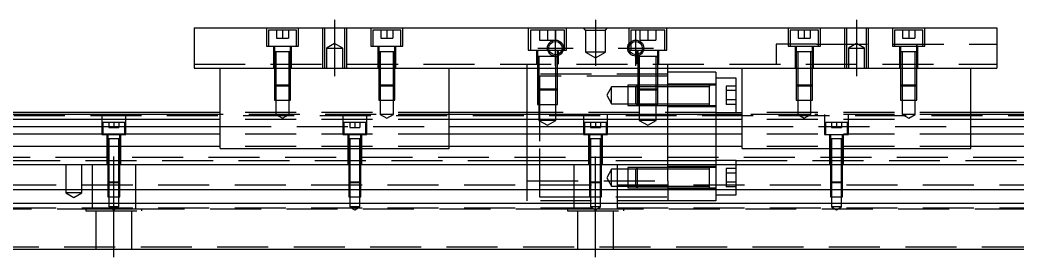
# Model space of a CAD drawing. Extents: x -12 to 911, y -280 to 102.
# Drawn here: x 236.6 to 485, y -235.7 to -176.7 of the extents above; entities that cross this region are included whole.
import ezdxf

# ---------------------------------------------------------------- set-up
doc = ezdxf.new("R2010")
doc.units = 0
doc.linetypes.add('CENTER', pattern=[50.8, 31.75, -6.35, 6.35, -6.35])
doc.linetypes.add('DASHED', pattern=[19.05, 12.7, -6.35])
doc.layers.get('0').update_dxf_attribs({"linetype": 'CONTINUOUS'})
doc.layers.add('CENTER', color=1, linetype='CENTER')

msp = doc.modelspace()

# ---------------------------------------------------------------- linework, layer by layer
at = {"color": 7, "linetype": 'CONTINUOUS'}
for p, q in [((280, -178.73), (280, -188.73)), ((280, -178.73), (480, -178.73)), ((480, -178.73), (480, -188.73)), ((280, -188.73), (480, -188.73)), ((286.5, -208.73), (286.5, -188.73)), ((343.5, -208.73), (343.5, -188.73)), ((363, -200.23), (363, -188.73)), ((398, -200.23), (398, -188.73)), ((416.5, -208.73), (416.5, -188.73)), ((473.5, -208.73), (473.5, -188.73)), ((410, -189.73), (398, -189.73)), ((410, -189.73), (410, -200.23)), ((415, -191.23), (410, -191.23)), ((415, -199.73), (415, -191.23)), ((286.5, -200.23), (0, -200.23)), ((286.5, -199.73), (60.5, -199.73)), ((363, -199.73), (343.5, -199.73)), ((416.5, -200.23), (343.5, -200.23)), ((410, -199.73), (416.5, -199.73)), ((705, -199.73), (473.5, -199.73)), ((760, -200.23), (473.5, -200.23)), ((286.5, -201.482272), (0, -201.482272)), ((0, -203.25668), (286.5, -203.25668)), ((416.5, -201.482272), (343.5, -201.482272)), ((343.5, -203.25668), (416.5, -203.25668)), ((760, -201.482272), (473.5, -201.482272)), ((473.5, -203.25668), (760, -203.25668)), ((286.5, -205.153076), (0, -205.153076)), ((416.5, -205.153076), (343.5, -205.153076)), ((760, -205.153076), (473.5, -205.153076)), ((286.5, -208.207372), (0, -208.207372)), ((416.5, -208.207372), (343.5, -208.207372)), ((760, -208.207372), (473.5, -208.207372)), ((286.5, -208.73), (343.5, -208.73)), ((416.5, -208.73), (473.5, -208.73)), ((0, -212.73), (760, -212.73)), ((760, -219.03), (0, -219.03)), ((760, -222.43), (0, -222.43)), ((0, -233.73), (760, -233.73))]:
    msp.add_line(p, q, dxfattribs=at)
at = {"color": 3, "linetype": 'DASHED'}
for p, q in [((298, -178.73), (298, -183.23)), ((306, -183.23), (306, -178.73)), ((312.000006, -178.73), (312.000006, -188.73)), ((312.5, -178.73), (312.5, -188.73)), ((317.5, -188.73), (317.5, -178.73)), ((317.999994, -188.73), (317.999994, -178.73)), ((324, -178.73), (324, -183.23)), ((332, -183.23), (332, -178.73)), ((363.25, -178.73), (363.25, -184.23)), ((372.75, -184.23), (372.75, -178.73)), ((377.5, -179.23), (377, -178.73)), ((382.5, -179.23), (383, -178.73)), ((388.25, -178.73), (388.25, -184.23)), ((397.75, -184.23), (397.75, -178.73)), ((428, -178.73), (428, -183.23)), ((436, -183.23), (436, -178.73)), ((442.000006, -178.73), (442.000006, -188.73)), ((442.5, -178.73), (442.5, -188.73)), ((447.5, -188.73), (447.5, -178.73)), ((447.999994, -188.73), (447.999994, -178.73)), ((454, -178.73), (454, -183.23)), ((462, -183.23), (462, -178.73)), ((305.5, -179.23), (298.5, -179.23)), ((298.5, -179.23), (298.5, -183.23)), ((300.5, -179.23), (300.5, -181.23)), ((300.5, -181.23), (302, -181.23)), ((302, -179.23), (302, -181.23)), ((302, -181.23), (303.5, -181.23)), ((303.5, -179.23), (303.5, -181.23)), ((305.5, -183.23), (305.5, -179.23)), ((331.5, -179.23), (324.5, -179.23)), ((324.5, -179.23), (324.5, -183.23)), ((326.5, -179.23), (326.5, -181.23)), ((326.5, -181.23), (328, -181.23)), ((328, -179.23), (328, -181.23)), ((328, -181.23), (329.5, -181.23)), ((329.5, -179.23), (329.5, -181.23)), ((331.5, -183.23), (331.5, -179.23)), ((372.25, -179.23), (363.75, -179.23)), ((363.75, -179.23), (363.75, -184.23)), ((366, -179.23), (366, -181.73)), ((368, -179.23), (368, -181.73)), ((370, -179.23), (370, -181.73)), ((372.25, -184.23), (372.25, -179.23)), ((377.5, -179.23), (377.5, -184.73)), ((377.5, -179.23), (382.5, -179.23)), ((382.5, -184.73), (382.5, -179.23)), ((397.25, -179.23), (388.75, -179.23)), ((388.75, -179.23), (388.75, -182.16875)), ((391, -179.23), (391, -181.73)), ((393, -179.23), (393, -181.73)), ((395, -179.23), (395, -181.73)), ((397.25, -184.23), (397.25, -179.23)), ((435.5, -179.23), (428.5, -179.23)), ((428.5, -179.23), (428.5, -183.23)), ((430.5, -179.23), (430.5, -181.23)), ((430.5, -181.23), (432, -181.23)), ((432, -179.23), (432, -181.23)), ((432, -181.23), (433.5, -181.23)), ((433.5, -179.23), (433.5, -181.23)), ((435.5, -183.23), (435.5, -179.23)), ((461.5, -179.23), (454.5, -179.23)), ((454.5, -179.23), (454.5, -183.23)), ((456.5, -179.23), (456.5, -181.23)), ((456.5, -181.23), (458, -181.23)), ((458, -179.23), (458, -181.23)), ((458, -181.23), (459.5, -181.23)), ((459.5, -179.23), (459.5, -181.23)), ((461.5, -183.23), (461.5, -179.23)), ((298, -183.23), (306, -183.23)), ((299.75, -183.23), (299.75, -188.73)), ((300, -183.23), (300, -184.63)), ((304, -184.63), (304, -183.23)), ((304.25, -188.73), (304.25, -183.23)), ((315, -182.5753), (313, -183.73)), ((313, -183.73), (315, -183.73)), ((313, -183.73), (313, -188.73)), ((317, -183.73), (315, -182.5753)), ((315, -183.73), (317, -183.73)), ((317, -188.73), (317, -183.73)), ((324, -183.23), (332, -183.23)), ((325.75, -183.23), (325.75, -188.73)), ((326, -183.23), (326, -184.63)), ((330, -184.63), (330, -183.23)), ((330.25, -188.73), (330.25, -183.23)), ((366, -181.73), (368, -181.73)), ((368, -181.73), (370, -181.73)), ((388.75, -182.16875), (388.75, -182.652968)), ((388.75, -182.652968), (388.75, -184.23)), ((391, -181.73), (393, -181.73)), ((393, -181.73), (395, -181.73)), ((435, -182.73), (425, -182.73)), ((425, -182.73), (425, -187.73)), ((428, -183.23), (436, -183.23)), ((429.75, -183.23), (429.75, -188.73)), ((430, -183.23), (430, -184.63)), ((434, -184.63), (434, -183.23)), ((434.25, -188.73), (434.25, -183.23)), ((435, -182.73), (480, -182.73)), ((445, -182.5753), (443, -183.73)), ((443, -183.73), (445, -183.73)), ((443, -183.73), (443, -188.73)), ((447, -183.73), (445, -182.5753)), ((445, -183.73), (447, -183.73)), ((447, -188.73), (447, -183.73)), ((454, -183.23), (462, -183.23)), ((455.75, -183.23), (455.75, -188.73)), ((456, -183.23), (456, -184.63)), ((460, -183.23), (460, -182.73)), ((460, -182.73), (460, -183.23)), ((460, -184.63), (460, -183.23)), ((460.25, -188.73), (460.25, -183.23)), ((300, -184.625), (300, -184.63)), ((300, -184.63), (300.216462, -184.63)), ((300.216708, -184.63), (300, -184.63)), ((300, -184.63), (300, -188.72998)), ((300, -184.63), (300, -184.635)), ((303.783332, -184.63), (300.216708, -184.63)), ((300.35, -184.63), (300.35, -188.72998)), ((303.65, -188.72998), (303.65, -184.63)), ((304, -184.63), (303.783332, -184.63)), ((303.783538, -184.63), (304, -184.63)), ((304, -184.63), (304, -184.625)), ((304, -188.72998), (304, -184.63)), ((304, -184.635), (304, -184.63)), ((326, -184.625), (326, -184.63)), ((326.216708, -184.63), (326, -184.63)), ((326, -184.63), (326, -188.72998)), ((326, -184.63), (326, -184.635)), ((329.783332, -184.63), (326.216708, -184.63)), ((326.35, -184.63), (326.35, -188.72998)), ((329.65, -188.72998), (329.65, -184.63)), ((330, -184.63), (329.783332, -184.63)), ((330, -184.63), (330, -184.625)), ((330, -188.72998), (330, -184.63)), ((330, -184.635), (330, -184.63)), ((363.25, -184.23), (372.75, -184.23)), ((365.25, -184.23), (365.25, -187.73)), ((365.5, -184.23), (365.5, -185.83)), ((365.5, -185.825), (365.5, -185.83)), ((365.5, -185.83), (365.757448, -185.83)), ((365.757468, -185.83), (365.5, -185.83)), ((365.5, -185.83), (365.5, -185.835)), ((365.5, -185.83), (365.5, -187.72998)), ((370.013852, -185.83), (365.757468, -185.83)), ((365.9, -185.83), (365.9, -187.72998)), ((370.242552, -185.83), (370.013852, -185.83)), ((370.1, -187.72998), (370.1, -185.83)), ((370.5, -185.83), (370.242552, -185.83)), ((370.242602, -185.83), (370.5, -185.83)), ((370.5, -185.302418), (370.5, -184.23)), ((370.5, -185.666492), (370.5, -185.302418)), ((370.5, -185.83), (370.5, -185.666492)), ((370.5, -185.83), (370.5, -185.825)), ((370.5, -185.835), (370.5, -185.83)), ((370.5, -187.72998), (370.5, -185.83)), ((370.75, -187.73), (370.75, -184.23)), ((382.5, -184.73), (377.5, -184.73)), ((377.5, -184.73), (380, -186.173376)), ((380, -186.173376), (382.5, -184.73)), ((388.25, -184.23), (397.75, -184.23)), ((390.25, -184.23), (390.25, -187.73)), ((390.5, -184.23), (390.5, -185.302418)), ((390.5, -185.302418), (390.5, -185.666492)), ((390.5, -185.666492), (390.5, -185.83)), ((390.5, -185.825), (390.5, -185.83)), ((390.5, -185.83), (390.757448, -185.83)), ((390.757468, -185.83), (390.5, -185.83)), ((390.5, -185.83), (390.5, -185.835)), ((390.5, -185.83), (390.5, -187.72998)), ((395.242552, -185.83), (390.757468, -185.83)), ((390.9, -185.83), (390.9, -187.72998)), ((395.1, -187.72998), (395.1, -185.83)), ((395.5, -185.83), (395.242552, -185.83)), ((395.242602, -185.83), (395.5, -185.83)), ((395.5, -185.83), (395.5, -184.23)), ((395.5, -185.83), (395.5, -185.825)), ((395.5, -185.835), (395.5, -185.83)), ((395.5, -187.72998), (395.5, -185.83)), ((395.75, -187.73), (395.75, -184.23)), ((430, -184.625), (430, -184.63)), ((430.216708, -184.63), (430, -184.63)), ((430, -184.63), (430, -188.72998)), ((430, -184.63), (430, -184.635)), ((433.783332, -184.63), (430.216708, -184.63)), ((430.35, -184.63), (430.35, -188.72998)), ((433.65, -188.72998), (433.65, -184.63)), ((434, -184.63), (433.783332, -184.63)), ((434, -184.63), (434, -184.625)), ((434, -188.72998), (434, -184.63)), ((434, -184.635), (434, -184.63)), ((456, -184.625), (456, -184.63)), ((460, -184.63), (456, -184.63)), ((456, -184.63), (456, -184.635)), ((456, -184.63), (456, -188.72998)), ((456.35, -184.63), (456.35, -188.72998)), ((459.65, -188.72998), (459.65, -184.63)), ((460, -188.72998), (460, -184.63)), ((280, -187.73), (480, -187.73)), ((300, -188.73), (300, -192.88)), ((300.000006, -188.73), (300.000006, -192.880006)), ((300.35, -188.73), (300.35, -193.23)), ((303.65, -193.23), (303.65, -188.73)), ((303.999994, -192.880006), (303.999994, -188.73)), ((304, -192.88), (304, -188.73)), ((326, -188.73), (326, -192.88)), ((326.000006, -188.73), (326.000006, -192.880006)), ((326.35, -188.73), (326.35, -193.23)), ((329.65, -193.23), (329.65, -188.73)), ((329.999994, -192.880006), (329.999994, -188.73)), ((330, -192.88), (330, -188.73)), ((363, -188.73), (363, -187.73)), ((365.5, -187.73), (365.5, -188.73)), ((365.5, -188.73), (365.5, -193.83)), ((365.500006, -187.73), (365.500006, -188.73)), ((365.500006, -188.73), (365.500006, -193.830006)), ((365.9, -187.73), (365.9, -188.73)), ((365.9, -188.73), (365.9, -194.23)), ((370.1, -188.73), (370.1, -187.73)), ((370.1, -194.23), (370.1, -188.73)), ((370.499994, -188.73), (370.499994, -187.73)), ((370.499994, -193.830006), (370.499994, -188.73)), ((370.5, -188.73), (370.5, -187.73)), ((370.5, -193.83), (370.5, -188.73)), ((390.5, -187.73), (390.5, -188.73)), ((390.5, -188.73), (390.5, -193.83)), ((390.500006, -187.73), (390.500006, -188.73)), ((390.500006, -188.73), (390.500006, -193.830006)), ((390.9, -187.73), (390.9, -188.73)), ((390.9, -188.73), (390.9, -194.23)), ((395.1, -188.73), (395.1, -187.73)), ((395.1, -194.23), (395.1, -188.73)), ((395.499994, -188.73), (395.499994, -187.73)), ((395.499994, -193.830006), (395.499994, -188.73)), ((395.5, -188.73), (395.5, -187.73)), ((395.5, -193.83), (395.5, -188.73)), ((398, -188.73), (398, -187.73)), ((430, -188.73), (430, -192.88)), ((430.000006, -188.73), (430.000006, -192.880006)), ((430.35, -188.73), (430.35, -193.23)), ((433.65, -193.23), (433.65, -188.73)), ((433.999994, -192.880006), (433.999994, -188.73)), ((434, -192.88), (434, -188.73)), ((456, -188.73), (456, -192.88)), ((456.000006, -188.73), (456.000006, -192.880006)), ((456.35, -188.73), (456.35, -193.23)), ((459.65, -193.23), (459.65, -188.73)), ((459.999994, -192.880006), (459.999994, -188.73)), ((460, -192.88), (460, -188.73)), ((398, -190.23), (363, -190.23)), ((366, -190.73), (366, -194.23)), ((368.5, -190.73), (366, -190.73)), ((370.1, -190.73), (368.5, -190.73)), ((370.5, -190.73), (370.1, -190.73)), ((390.5, -190.73), (370.5, -190.73)), ((390.9, -190.73), (390.5, -190.73)), ((391.5, -190.73), (390.9, -190.73)), ((395.1, -190.73), (391.5, -190.73)), ((395.5, -190.73), (395.1, -190.73)), ((398, -190.73), (395.5, -190.73)), ((300, -192.88), (304, -192.88)), ((300, -192.88), (300.35, -193.23)), ((300.000006, -192.88002), (300.000006, -196.73)), ((303.65, -193.23), (300.35, -193.23)), ((300.35, -193.23002), (300.35, -196.73)), ((303.65, -193.23), (304, -192.88)), ((303.65, -196.73), (303.65, -193.23002)), ((303.999994, -196.73), (303.999994, -192.88002)), ((326, -192.88), (330, -192.88)), ((326, -192.88), (326.35, -193.23)), ((326.000006, -192.88002), (326.000006, -196.73)), ((329.65, -193.23), (326.35, -193.23)), ((326.35, -193.23002), (326.35, -196.73)), ((329.65, -193.23), (330, -192.88)), ((329.65, -196.73), (329.65, -193.23002)), ((329.999994, -196.73), (329.999994, -192.88002)), ((384, -193.38), (382.787564, -195.48)), ((384, -197.58), (384, -193.38)), ((388, -193.38), (384, -193.38)), ((388, -192.980006), (388, -197.979994)), ((390.39998, -192.980006), (388, -192.980006)), ((389.99998, -193.38), (388, -193.38)), ((390.4, -192.98), (390, -193.38)), ((390, -197.58), (390, -193.38)), ((390.5, -193.38), (390, -193.38)), ((390.5, -192.980006), (390.399994, -192.980006)), ((390.4, -192.98), (390.4, -197.98)), ((390.5, -192.98), (390.4, -192.98)), ((390.9, -192.98), (390.5, -192.98)), ((390.9, -192.980006), (390.5, -192.980006)), ((390.9, -193.38), (390.5, -193.38)), ((391.5, -192.98), (390.9, -192.98)), ((391.5, -192.980006), (390.9, -192.980006)), ((391.5, -193.38), (390.9, -193.38)), ((395.1, -192.98), (391.5, -192.98)), ((395.1, -192.980006), (391.5, -192.980006)), ((395.1, -193.38), (391.5, -193.38)), ((395.5, -192.98), (395.1, -192.98)), ((395.5, -192.980006), (395.1, -192.980006)), ((395.5, -193.38), (395.1, -193.38)), ((398, -192.98), (395.5, -192.98)), ((398, -192.980006), (395.5, -192.980006)), ((398, -193.38), (395.5, -193.38)), ((410, -192.73), (398, -192.73)), ((405.000006, -192.98), (398.00002, -192.98)), ((405.000006, -193.38), (398.00002, -193.38)), ((405.1, -192.98), (405.000006, -192.98)), ((408.4, -193.38), (405.000006, -193.38)), ((405.35, -192.98), (405.1, -192.98)), ((408.405, -192.98), (405.35, -192.98)), ((408.65, -192.98), (408.395, -192.98)), ((408.4, -193.23), (408.4, -192.979994)), ((408.4, -193.22953), (408.4, -192.98)), ((408.4, -192.98), (408.4, -193.237448)), ((408.4, -193.22953), (408.4, -192.98)), ((408.4, -195.329954), (408.4, -193.22953)), ((408.4, -193.38), (408.4, -193.23)), ((408.9, -192.98), (408.65, -192.98)), ((408.999994, -192.98), (408.9, -192.98)), ((410, -192.98), (408.999994, -192.98)), ((412.5, -193.170598), (412.5, -194.3253)), ((415, -193.170598), (412.5, -193.170598)), ((430, -192.88), (434, -192.88)), ((430, -192.88), (430.35, -193.23)), ((430.000006, -192.88002), (430.000006, -196.73)), ((433.65, -193.23), (430.35, -193.23)), ((430.35, -193.23002), (430.35, -196.73)), ((433.65, -193.23), (434, -192.88)), ((433.65, -196.73), (433.65, -193.23002)), ((433.999994, -196.73), (433.999994, -192.88002)), ((456, -192.88), (460, -192.88)), ((456, -192.88), (456.35, -193.23)), ((456.000006, -192.88002), (456.000006, -196.73)), ((459.65, -193.23), (456.35, -193.23)), ((456.35, -193.23002), (456.35, -196.73)), ((459.65, -193.23), (460, -192.88)), ((459.65, -196.73), (459.65, -193.23002)), ((459.999994, -196.73), (459.999994, -192.88002)), ((365.5, -193.83), (368.5, -193.83)), ((365.5, -193.83), (365.9, -194.23)), ((365.500006, -193.83002), (365.500006, -197.73)), ((368.5, -194.23), (365.9, -194.23)), ((365.9, -194.23002), (365.9, -197.73)), ((366, -194.23), (366, -208.73)), ((368.5, -193.83), (370.5, -193.83)), ((370.1, -194.23), (368.5, -194.23)), ((370.1, -194.23), (370.5, -193.83)), ((370.1, -197.73), (370.1, -194.23002)), ((370.499994, -197.73), (370.499994, -193.83002)), ((382.787564, -195.48), (384, -197.58)), ((390.5, -193.83), (391.5, -193.83)), ((390.5, -193.83), (390.9, -194.23)), ((390.500006, -193.83002), (390.500006, -197.73)), ((391.5, -194.23), (390.9, -194.23)), ((390.9, -194.23002), (390.9, -197.73)), ((391.5, -193.83), (395.5, -193.83)), ((395.1, -194.23), (391.5, -194.23)), ((395.1, -194.23), (395.5, -193.83)), ((395.1, -197.73), (395.1, -194.23002)), ((395.499994, -197.73), (395.499994, -193.83002)), ((408.4, -197.98), (408.4, -195.329954)), ((415, -194.3253), (412.5, -194.3253)), ((412.5, -194.3253), (412.5, -196.6347)), ((300.000006, -196.73), (303.999994, -196.73)), ((300.35, -196.73), (300.35, -200.23)), ((303.65, -200.23), (303.65, -196.73)), ((326.000006, -196.73), (329.999994, -196.73)), ((326.35, -196.73), (326.35, -200.23)), ((329.65, -200.23), (329.65, -196.73)), ((365.500006, -197.73), (370.499994, -197.73)), ((365.9, -197.73), (365.9, -201.73)), ((370.1, -201.73), (370.1, -197.73)), ((384, -197.58), (388, -197.58)), ((388, -197.58), (389.99998, -197.58)), ((388, -197.979994), (390.39998, -197.979994)), ((390, -197.58), (390.4, -197.98)), ((390, -197.58), (398, -197.58)), ((390.4, -197.979994), (398, -197.979994)), ((390.4, -197.98), (398, -197.98)), ((390.500006, -197.73), (395.499994, -197.73)), ((390.9, -197.73), (390.9, -201.73)), ((395.1, -201.73), (395.1, -197.73)), ((398, -198.23), (410, -198.23)), ((398.00002, -197.58), (408.4, -197.58)), ((398.00002, -197.98), (408.405, -197.98)), ((408.395, -197.98), (410, -197.98)), ((415, -196.6347), (412.5, -196.6347)), ((412.5, -196.6347), (412.5, -197.789402)), ((415, -197.789402), (412.5, -197.789402)), ((430.000006, -196.73), (433.999994, -196.73)), ((430.35, -196.73), (430.35, -200.23)), ((433.65, -200.23), (433.65, -196.73)), ((456.000006, -196.73), (459.999994, -196.73)), ((456.35, -196.73), (456.35, -200.23)), ((459.65, -200.23), (459.65, -196.73)), ((705, -200.605), (55, -200.605)), ((257, -200.23), (257, -205.23)), ((263, -205.23), (263, -200.23)), ((343.5, -199.73), (286.5, -199.73)), ((325.35, -200.23), (286.5, -200.23)), ((303.65, -200.23), (300.35, -200.23)), ((300.35, -200.23), (302, -201.182628)), ((302, -201.182628), (303.65, -200.23)), ((317, -200.23), (317, -205.23)), ((323, -205.23), (323, -200.23)), ((329.65, -200.23), (326.35, -200.23)), ((326.35, -200.23), (328, -201.182628)), ((328, -201.182628), (329.65, -200.23)), ((343.5, -200.23), (328.65, -200.23)), ((365.99998, -199.73), (363, -199.73)), ((363, -208.73), (363, -200.23)), ((410, -199.73), (366, -199.73)), ((377, -200.23), (377, -205.23)), ((383, -205.23), (383, -200.23)), ((398, -208.73), (398, -200.23)), ((405.35, -200.23), (416.5, -200.23)), ((431.35, -200.23), (408.65, -200.23)), ((410, -200.23), (410, -202.23)), ((473.5, -199.73), (416.5, -199.73)), ((433.65, -200.23), (430.35, -200.23)), ((430.35, -200.23), (432, -201.182628)), ((432, -201.182628), (433.65, -200.23)), ((473.5, -200.23), (434.65, -200.23)), ((437, -200.23), (437, -205.23)), ((443, -205.23), (443, -200.23)), ((459.65, -200.23), (456.35, -200.23)), ((456.35, -200.23), (458, -201.182628)), ((458, -201.182628), (459.65, -200.23)), ((262.75, -202.23), (257.25, -202.23)), ((257.25, -202.23), (257.25, -205.23)), ((258.75, -202.23), (258.75, -203.53)), ((258.75, -203.53), (260, -203.53)), ((260, -202.23), (260, -203.53)), ((260, -203.53), (261.25, -203.53)), ((261.25, -202.23), (261.25, -203.53)), ((262.75, -205.23), (262.75, -202.23)), ((343.5, -201.482272), (286.5, -201.482272)), ((286.5, -203.25668), (343.5, -203.25668)), ((322.75, -202.23), (317.25, -202.23)), ((317.25, -202.23), (317.25, -205.23)), ((318.75, -202.23), (318.75, -203.53)), ((318.75, -203.53), (320, -203.53)), ((320, -202.23), (320, -203.53)), ((320, -203.53), (321.25, -203.53)), ((321.25, -202.23), (321.25, -203.53)), ((322.75, -205.23), (322.75, -202.23)), ((370.1, -201.73), (365.9, -201.73)), ((365.9, -201.73), (368, -202.942436)), ((368, -202.942436), (370.1, -201.73)), ((382.75, -202.23), (377.25, -202.23)), ((377.25, -202.23), (377.25, -205.23)), ((378.75, -202.23), (378.75, -203.53)), ((378.75, -203.53), (380, -203.53)), ((380, -202.23), (380, -203.53)), ((380, -203.53), (381.25, -203.53)), ((381.25, -202.23), (381.25, -203.53)), ((382.75, -205.23), (382.75, -202.23)), ((395.1, -201.73), (390.9, -201.73)), ((390.9, -201.73), (393, -202.942436)), ((393, -202.942436), (395.1, -201.73)), ((410, -202.23), (410, -203.53)), ((410, -203.53), (410, -206.230182)), ((473.5, -201.482272), (416.5, -201.482272)), ((416.5, -203.25668), (473.5, -203.25668)), ((442.75, -202.23), (437.25, -202.23)), ((437.25, -202.23), (437.25, -205.23)), ((438.75, -202.23), (438.75, -203.53)), ((438.75, -203.53), (440, -203.53)), ((440, -202.23), (440, -203.53)), ((440, -203.53), (441.25, -203.53)), ((441.25, -202.23), (441.25, -203.53)), ((442.75, -205.23), (442.75, -202.23)), ((257, -205.23), (263, -205.23)), ((258.25, -205.23), (258.25, -212.73)), ((258.5, -205.23), (258.5, -206.23)), ((261.5, -206.23), (261.5, -205.23)), ((261.75, -212.73), (261.75, -205.23)), ((343.5, -205.153076), (286.5, -205.153076)), ((317, -205.23), (323, -205.23)), ((318.25, -205.23), (318.25, -212.73)), ((318.5, -205.23), (318.5, -206.23)), ((321.5, -206.23), (321.5, -205.23)), ((321.75, -212.73), (321.75, -205.23)), ((377, -205.23), (383, -205.23)), ((378.25, -205.23), (378.25, -212.73)), ((378.5, -205.23), (378.5, -206.23)), ((381.5, -206.23), (381.5, -205.23)), ((381.75, -212.73), (381.75, -205.23)), ((473.5, -205.153076), (416.5, -205.153076)), ((437, -205.23), (443, -205.23)), ((438.25, -205.23), (438.25, -212.73)), ((438.5, -205.23), (438.5, -206.23)), ((441.5, -206.23), (441.5, -205.23)), ((441.75, -212.73), (441.75, -205.23)), ((258.5, -206.225), (258.5, -206.23)), ((258.5, -206.23), (261.5, -206.23)), ((258.5, -206.23), (258.5, -206.235)), ((258.5, -206.23), (258.5, -212.72998)), ((258.75, -206.23), (258.75, -212.72998)), ((261.25, -212.72998), (261.25, -206.23)), ((261.5, -206.23), (261.5, -206.225)), ((261.5, -206.235), (261.5, -206.23)), ((261.5, -212.72998), (261.5, -206.23)), ((343.5, -208.207372), (286.5, -208.207372)), ((318.5, -206.225), (318.5, -206.23)), ((318.5, -206.23), (321.5, -206.23)), ((318.5, -206.23), (318.5, -206.235)), ((318.5, -206.23), (318.5, -212.72998)), ((318.75, -206.23), (318.75, -212.72998)), ((321.25, -212.72998), (321.25, -206.23)), ((321.5, -206.23), (321.5, -206.225)), ((321.5, -206.235), (321.5, -206.23)), ((321.5, -212.72998), (321.5, -206.23)), ((378.5, -206.225), (378.5, -206.23)), ((378.5, -206.23), (381.5, -206.23)), ((378.5, -206.23), (378.5, -206.235)), ((378.5, -206.23), (378.5, -212.72998)), ((378.75, -206.23), (378.75, -212.72998)), ((381.25, -212.72998), (381.25, -206.23)), ((381.5, -206.23), (381.5, -206.225)), ((381.5, -206.235), (381.5, -206.23)), ((381.5, -212.72998), (381.5, -206.23)), ((410, -206.230182), (410, -208.73)), ((473.5, -208.207372), (416.5, -208.207372)), ((438.5, -206.225), (438.5, -206.23)), ((438.5, -206.23), (441.5, -206.23)), ((438.5, -206.23), (438.5, -206.235)), ((438.5, -206.23), (438.5, -212.72998)), ((438.75, -206.23), (438.75, -212.72998)), ((441.25, -212.72998), (441.25, -206.23)), ((441.5, -206.23), (441.5, -206.225)), ((441.5, -206.235), (441.5, -206.23)), ((441.5, -212.72998), (441.5, -206.23)), ((55, -210.855), (705, -210.855)), ((363, -212.73), (363, -208.73)), ((366, -208.73), (366, -212.73)), ((398, -212.73), (398, -208.73)), ((410, -208.73), (410, -212.73)), ((81.5, -211.73), (348.5, -211.73)), ((248, -212.73), (248, -219.73)), ((252, -219.73), (252, -212.73)), ((254.638098, -223.73), (254.638098, -212.73)), ((258.5, -212.73), (258.5, -216.98)), ((258.500006, -212.73), (258.500006, -216.980006)), ((258.75, -212.73), (258.75, -217.23)), ((261.25, -217.23), (261.25, -212.73)), ((261.499994, -216.980006), (261.499994, -212.73)), ((261.5, -216.98), (261.5, -212.73)), ((265.361902, -212.73), (265.361902, -223.73)), ((318.5, -212.73), (318.5, -216.98)), ((318.500006, -212.73), (318.500006, -216.980006)), ((318.75, -212.73), (318.75, -217.23)), ((321.25, -217.23), (321.25, -212.73)), ((321.499994, -216.980006), (321.499994, -212.73)), ((321.5, -216.98), (321.5, -212.73)), ((348.5, -211.73), (348.75, -211.73)), ((348.75, -211.73), (351.25, -211.73)), ((351.25, -211.73), (351.5, -211.73)), ((351.5, -211.73), (363, -211.73)), ((363, -211.73), (365.99998, -211.73)), ((363, -216.73), (363, -212.73)), ((366, -211.729994), (398, -211.729994)), ((366, -211.73), (398, -211.73)), ((366, -212.73), (366, -219.03)), ((374.638098, -223.73), (374.638098, -212.73)), ((378.5, -212.73), (378.5, -216.98)), ((378.500006, -212.73), (378.500006, -216.980006)), ((378.75, -212.73), (378.75, -217.23)), ((381.25, -217.23), (381.25, -212.73)), ((381.499994, -216.980006), (381.499994, -212.73)), ((381.5, -216.98), (381.5, -212.73)), ((385.361902, -212.73), (385.361902, -223.73)), ((388, -213.480006), (388, -218.479994)), ((390.39998, -213.480006), (388, -213.480006)), ((390.4, -213.48), (390, -213.88)), ((390.4, -213.48), (390.4, -218.48)), ((398, -213.48), (390.4, -213.48)), ((398, -213.480006), (390.4, -213.480006)), ((398, -211.729994), (408.5, -211.729994)), ((398, -211.73), (408.5, -211.73)), ((398, -216.73), (398, -212.73)), ((410, -213.23), (398, -213.23)), ((408.4, -213.48), (398.00002, -213.48)), ((408.4, -213.48), (408.395, -213.48)), ((408.4, -215.98), (408.4, -213.479994)), ((408.4, -218.480006), (408.4, -213.479994)), ((408.4, -218.480006), (408.4, -213.479994)), ((408.405, -213.48), (408.4, -213.48)), ((408.5, -213.48), (408.4, -213.48)), ((408.5, -211.729994), (408.75, -211.729994)), ((408.5, -211.73), (408.75, -211.73)), ((408.75, -213.48), (408.5, -213.48)), ((408.75, -211.729994), (410, -211.729994)), ((408.75, -211.73), (410, -211.73)), ((410, -213.48), (408.75, -213.48)), ((411.25, -211.73), (410, -211.73)), ((410, -212.73), (410, -217.23)), ((411.5, -211.73), (411.25, -211.73)), ((415, -211.73), (411.5, -211.73)), ((415, -212.73), (415, -211.73)), ((415, -211.73), (705, -211.73)), ((415, -219.03), (415, -212.73)), ((438.5, -212.73), (438.5, -216.98)), ((438.500006, -212.73), (438.500006, -216.980006)), ((438.75, -212.73), (438.75, -217.23)), ((441.25, -217.23), (441.25, -212.73)), ((441.499994, -216.980006), (441.499994, -212.73)), ((441.5, -216.98), (441.5, -212.73)), ((384, -213.88), (382.787564, -215.98)), ((382.787564, -215.98), (384, -218.08)), ((384, -218.08), (384, -213.88)), ((388, -213.88), (384, -213.88)), ((389.99998, -213.88), (388, -213.88)), ((390, -218.08), (390, -213.88)), ((398, -213.88), (390, -213.88)), ((408.4, -213.88), (398.00002, -213.88)), ((412.5, -213.670598), (412.5, -214.8253)), ((415, -213.670598), (412.5, -213.670598)), ((415, -214.8253), (412.5, -214.8253)), ((412.5, -214.8253), (412.5, -217.1347)), ((760, -217.88), (0, -217.88)), ((258.5, -216.98), (261.5, -216.98)), ((258.5, -216.98), (258.75, -217.23)), ((258.500006, -216.98002), (258.500006, -219.03)), ((261.25, -217.23), (258.75, -217.23)), ((258.75, -217.23002), (258.75, -220.73)), ((261.25, -217.23), (261.5, -216.98)), ((261.25, -220.73), (261.25, -217.23002)), ((261.499994, -219.03), (261.499994, -216.98002)), ((318.5, -216.98), (321.5, -216.98)), ((318.5, -216.98), (318.75, -217.23)), ((318.500006, -216.98002), (318.500006, -219.03)), ((321.25, -217.23), (318.75, -217.23)), ((318.75, -217.23002), (318.75, -220.73)), ((321.25, -217.23), (321.5, -216.98)), ((321.25, -220.73), (321.25, -217.23002)), ((321.499994, -219.03), (321.499994, -216.98002)), ((363, -216.73), (398, -216.73)), ((363, -219.03), (363, -216.73)), ((378.5, -216.98), (381.5, -216.98)), ((378.5, -216.98), (378.75, -217.23)), ((378.500006, -216.98002), (378.500006, -219.03)), ((381.25, -217.23), (378.75, -217.23)), ((378.75, -217.23002), (378.75, -220.73)), ((381.25, -217.23), (381.5, -216.98)), ((381.25, -220.73), (381.25, -217.23002)), ((381.499994, -219.03), (381.499994, -216.98002)), ((384, -218.08), (388, -218.08)), ((388, -218.08), (389.99998, -218.08)), ((388, -218.479994), (390.39998, -218.479994)), ((390, -218.08), (398, -218.08)), ((390, -218.08), (390.4, -218.48)), ((390.399994, -218.479994), (398, -218.479994)), ((390.4, -218.48), (398, -218.48)), ((398, -216.73), (398, -219.03)), ((398.00002, -218.08), (408.4, -218.08)), ((398.00002, -218.48), (408.4, -218.48)), ((408.395, -218.48), (408.4, -218.48)), ((408.4, -218.48), (408.405, -218.48)), ((408.4, -218.48), (408.500006, -218.48)), ((408.500006, -218.48), (410, -218.48)), ((410, -217.23), (410, -219.03)), ((415, -217.1347), (412.5, -217.1347)), ((412.5, -217.1347), (412.5, -218.289402)), ((415, -218.289402), (412.5, -218.289402)), ((438.5, -216.98), (441.5, -216.98)), ((438.5, -216.98), (438.75, -217.23)), ((438.500006, -216.98002), (438.500006, -219.03)), ((441.25, -217.23), (438.75, -217.23)), ((438.75, -217.23002), (438.75, -220.73)), ((441.25, -217.23), (441.5, -216.98)), ((441.25, -220.73), (441.25, -217.23002)), ((441.499994, -219.03), (441.499994, -216.98002)), ((252, -219.73), (248, -219.73)), ((248, -219.73), (250, -220.8847)), ((250, -220.8847), (252, -219.73)), ((258.500006, -219.03), (258.500006, -220.73)), ((258.500006, -220.73), (261.499994, -220.73)), ((258.75, -220.73), (258.75, -223.23)), ((261.25, -223.23), (261.25, -220.73)), ((261.499994, -220.73), (261.499994, -219.03)), ((318.500006, -219.03), (318.500006, -220.73)), ((318.500006, -220.73), (321.499994, -220.73)), ((318.75, -220.73), (318.75, -223.23)), ((321.25, -223.23), (321.25, -220.73)), ((321.499994, -220.73), (321.499994, -219.03)), ((398, -219.005918), (363, -219.005918)), ((363, -221.73), (363, -219.03)), ((366, -219.03), (366, -220.73)), ((366, -220.73), (398, -220.73)), ((378.500006, -219.03), (378.500006, -220.73)), ((378.500006, -220.73), (381.499994, -220.73)), ((378.75, -220.73), (378.75, -223.23)), ((381.25, -223.23), (381.25, -220.73)), ((381.499994, -220.73), (381.499994, -219.03)), ((398, -218.73), (410, -218.73)), ((398, -219.03), (398, -221.73)), ((410, -219.03), (410, -220.73)), ((410, -220.23), (411.499994, -220.23)), ((410, -220.73), (410, -221.73)), ((411.499994, -220.23), (415, -220.23)), ((415, -220.23), (415, -219.03)), ((438.500006, -219.03), (438.500006, -220.73)), ((438.500006, -220.73), (441.499994, -220.73)), ((438.75, -220.73), (438.75, -223.23)), ((441.25, -223.23), (441.25, -220.73)), ((441.499994, -220.73), (441.499994, -219.03)), ((261.25, -223.23), (258.75, -223.23)), ((258.75, -223.23), (260, -223.951688)), ((260, -223.951688), (261.25, -223.23)), ((321.25, -223.23), (318.75, -223.23)), ((318.75, -223.23), (320, -223.951688)), ((320, -223.951688), (321.25, -223.23)), ((398, -221.73), (363, -221.73)), ((381.25, -223.23), (378.75, -223.23)), ((378.75, -223.23), (380, -223.951688)), ((380, -223.951688), (381.25, -223.23)), ((410, -221.73), (398, -221.73)), ((441.25, -223.23), (438.75, -223.23)), ((438.75, -223.23), (440, -223.951688)), ((440, -223.951688), (441.25, -223.23)), ((760, -223.58), (0, -223.58)), ((55.361902, -223.73), (704.638098, -223.73)), ((253, -223.73), (267, -223.73)), ((253, -223.73), (253, -224.23)), ((253, -224.23), (267, -224.23)), ((255.5, -224.23), (255.5, -233.73)), ((264.5, -233.73), (264.5, -224.23)), ((267, -224.23), (267, -223.73)), ((373, -223.73), (387, -223.73)), ((373, -223.73), (373, -224.23)), ((373, -224.23), (387, -224.23)), ((375.5, -224.23), (375.5, -233.73)), ((384.5, -233.73), (384.5, -224.23)), ((387, -224.23), (387, -223.73)), ((0, -233.23), (760, -233.23))]:
    msp.add_line(p, q, dxfattribs=at)
at = {"color": 3, "linetype": 'CONTINUOUS'}
for centre in [(370, -183.73), (390, -183.73)]:
    msp.add_circle(centre, 2, dxfattribs=at)
at = {"color": 7, "linetype": 'CONTINUOUS'}
for centre in [(370, -183.73), (390, -183.73)]:
    msp.add_circle(centre, 1.65, dxfattribs=at)
at = {"layer": 'CENTER', "color": 1, "linetype": 'CENTER'}
for p, q in [((315, -176.73), (315, -190.73)), ((380, -176.73), (380, -188.173376)), ((445, -176.73), (445, -190.73)), ((370, -188.13), (370, -179.33)), ((390, -188.13), (390, -179.33)), ((365.6, -183.73), (374.4, -183.73)), ((385.6, -183.73), (394.4, -183.73)), ((260, -235.73), (260, -210.73)), ((380, -235.73), (380, -210.73))]:
    msp.add_line(p, q, dxfattribs=at)

doc.saveas('drawing.dxf')
